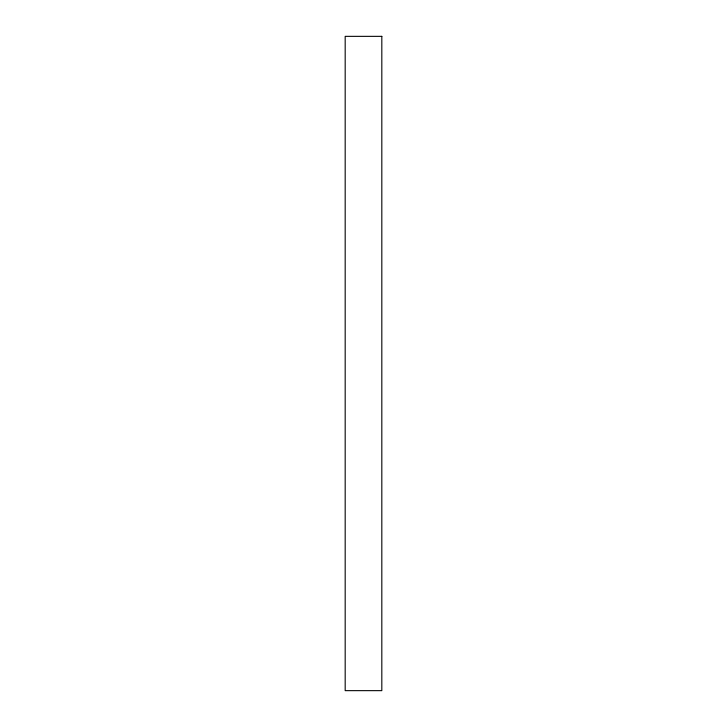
<?xml version="1.0" encoding="UTF-8"?>
<svg xmlns="http://www.w3.org/2000/svg" width="727" height="727" viewBox="0 0 727 727"><rect width="100%" height="100%" fill="white"/><g stroke="black" fill="none" stroke-linecap="round" stroke-linejoin="round"><path stroke-width="1.09" d="M381.82 36.35L345.18 36.35L345.18 690.65L381.82 690.65L381.82 36.35"/></g></svg>
